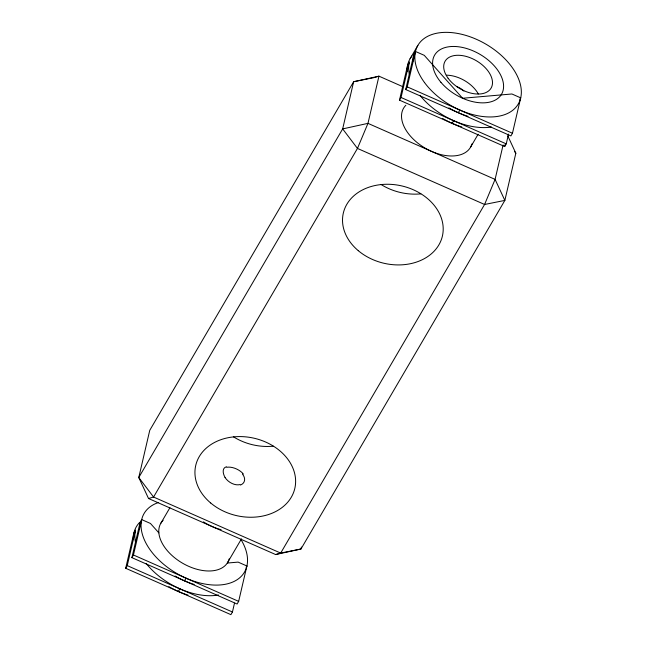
<?xml version="1.0" encoding="UTF-8"?>
<svg xmlns="http://www.w3.org/2000/svg" width="647" height="647" viewBox="0 0 647 647"><rect width="100%" height="100%" fill="white"/><g stroke="black" fill="none" stroke-linecap="round" stroke-linejoin="round"><path stroke-width="0.97" d="M234.497 603.15L232.443 611.997L230.89 614.65L125.688 568.268L133.921 532.877L135.474 530.216A58.117 35.318 30.3 0 0 135.538 542.453M125.688 568.268L127.241 565.615L135.474 530.216M241.46 538.862L227.299 563.052L238.128 562.114L246.895 565.979L238.654 601.37L237.101 604.023L131.899 557.641L140.14 522.25L141.693 519.598L150.46 523.463L158.871 532.885M131.899 557.641L133.452 554.989L141.693 519.598M508.534 134.042L506.245 143.869L504.692 146.529L399.49 100.148L407.723 64.749L409.276 62.096A58.117 35.318 30.3 0 0 409.341 74.324M399.49 100.148L401.043 97.487L409.276 62.096M405.701 89.521L413.934 54.13L415.487 51.469L424.254 55.335L462.605 98.255L511.923 93.985L520.689 97.851L512.456 133.25L510.904 135.902L405.701 89.521L407.254 86.868L415.487 51.469M301.421 547.047L300.96 549.012L275.662 554.56L148.543 498.522L138.773 477.51L149.756 430.32L353.65 81.716L378.956 76.168L402.903 86.722M503.099 144.993L495.092 179.397L484.579 204.476L280.685 553.08L275.662 554.56M504.692 146.529L505.145 144.556M507.774 135.862L515.837 153.218L504.854 200.408L300.96 549.012L280.685 553.08L153.565 497.033L138.773 477.51L342.667 128.907L353.65 81.716L373.934 77.648M410.101 58.699L417.865 45.419M160.812 523.294L169.926 507.701M178.289 591.463L179.842 588.802M184.5 580.836L186.053 578.175M452.091 123.334L453.644 120.682M458.302 112.707L459.855 110.055M470.506 147.281L478.117 134.252M246.119 567.306L246.895 565.979M519.913 99.185L520.689 97.851M374.767 77.405L378.956 76.168L367.973 123.359L357.459 148.43L153.565 497.033L148.543 498.522M407.254 86.868L512.456 133.25M401.043 97.487L506.245 143.869M133.452 554.989L238.654 601.37M127.241 565.615L232.443 611.997M514.656 151.657L515.837 153.218M420.841 193.857A50.854 39.685 13.1 0 1 381.099 184.516M273.26 446.179A50.854 39.685 13.1 0 1 233.518 436.838M461.796 126.966A58.117 35.318 30.3 0 1 442.653 118.522M407.1 71.582A58.117 35.318 30.3 0 1 412.018 55.909M491.445 127.03A58.117 35.318 30.3 0 1 419.968 95.335M446.406 75.189A26.64 16.191 30.3 0 1 478.327 93.936M468.007 116.339A58.117 35.318 30.3 0 1 448.872 107.903M413.32 60.955A58.117 35.318 30.3 0 1 413.934 54.13M457.162 86.803A12.107 7.36 30.3 0 1 463.875 91.057M240.862 539.347A58.117 35.318 30.3 0 1 223.555 584.581A58.117 35.318 30.3 0 1 152.158 552.554A58.117 35.318 30.3 0 1 158.644 502.476M194.213 584.467A58.117 35.318 30.3 0 1 175.07 576.024M139.517 529.076A58.117 35.318 30.3 0 1 140.14 522.25M187.994 595.086A58.117 35.318 30.3 0 1 168.851 586.651M133.306 539.703A58.117 35.318 30.3 0 1 139.38 522.711M229.2 558.871A38.747 23.543 30.3 0 1 182.43 563.125A38.747 23.543 30.3 0 1 163.133 520.269M218.549 595.005A58.117 35.318 30.3 0 1 146.165 563.464M221.12 529.675A38.747 23.543 30.3 0 1 203.441 521.878M471.906 143.941A38.747 23.543 30.3 0 1 425.103 148.09A38.747 23.543 30.3 0 1 405.863 105.267M225.14 477.599A12.018 6.591 48.1 0 1 226.612 466.81M239.997 484.579A12.018 8.176 36.5 0 1 225.051 477.526M242.463 474.065A12.018 8.039 23.3 0 1 240.425 485.048M226.895 467.271A12.018 6.316 25 0 1 243.361 474.016M367.973 123.359L342.667 128.907L357.459 148.43L484.579 204.476L504.854 200.408L495.092 179.397L367.973 123.359M424.545 82.59A58.117 35.318 30.3 0 0 516.395 106.698A58.117 35.318 30.3 0 0 463.333 34.703A58.117 35.318 30.3 0 0 424.545 82.59M448.136 78.295A26.64 16.191 30.3 0 0 490.232 89.343A26.64 16.191 30.3 0 0 465.913 56.346A26.64 16.191 30.3 0 0 448.136 78.295M440.922 82.306A38.747 23.543 30.3 0 0 501.457 94.357A38.747 23.543 30.3 0 0 461.893 47.328A38.747 23.543 30.3 0 0 440.922 82.306M358.268 250.672A50.854 39.685 13.1 0 0 441.828 238.209A50.854 39.685 13.1 0 0 378.487 184.905A50.854 39.685 13.1 0 0 358.268 250.672M210.687 502.994A50.854 39.685 13.1 0 0 294.248 490.531A50.854 39.685 13.1 0 0 230.906 437.226A50.854 39.685 13.1 0 0 210.687 502.994"/></g></svg>
